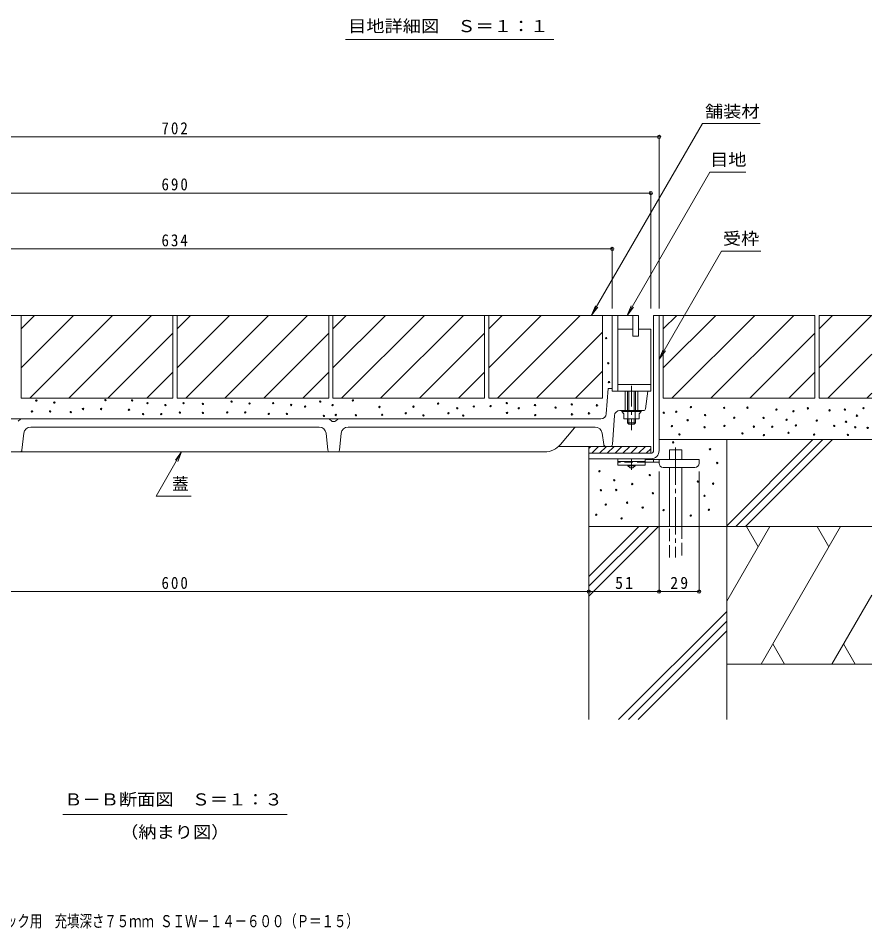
# Model space of a CAD drawing. Units: millimetres at full size, sheet at 1:3. Extents: x -1053 to 1153, y -824 to 816.
# Drawn here: x 471 to 1089, y -810 to -150 of the extents above; entities that cross this region are included whole.
import ezdxf
from ezdxf.enums import TextEntityAlignment as Align

# ---------------------------------------------------------------- set-up
doc = ezdxf.new("R2010")
doc.units = ezdxf.units.MM
doc.header["$LTSCALE"] = 3
doc.header["$PDMODE"] = 32
doc.header["$PDSIZE"] = 2.4
for name, pattern in [('CHAIN1', [8, 5, -1, 1, -1]), ('CHAIN2', [12, 9, -1, 1, -1]), ('DASHED2', [3, 2, -1]), ('DASHED3', [4, 3, -1])]:
    doc.linetypes.add(name, pattern=pattern)
for name, color, linetype, lineweight in [('0-1_躯体', 2, 'Continuous', 9), ('0-2_仕上', 3, 'Continuous', 9), ('0-4_その他', 2, 'Continuous', 9), ('0-5_寸法', 7, 'Continuous', 9), ('0-6_ハッチ', 6, 'Continuous', 5), ('0-9', 3, 'Continuous', 9), ('0-E', 7, 'Continuous', 9), ('A-5', 2, 'Continuous', 9), ('F-5_F-5ﾚｲﾔ', 2, 'Continuous', 9)]:
    doc.layers.add(name, color=color, linetype=linetype, lineweight=lineweight)
doc.styles.add('ＭＳ ゴシック', font='')
doc.styles.get('ＭＳ ゴシック').set_extended_font_data('MS Gothic')

msp = doc.modelspace()

# ---------------------------------------------------------------- linework, layer by layer
at = {"layer": '0-1_躯体'}
for p, q in [((935.149, -365.465), (931.149, -365.465)), ((931.149, -463.465), (931.149, -365.465)), ((935.149, -463.465), (935.149, -365.465)), ((884.149, -460.465), (929.149, -460.465)), ((884.149, -460.465), (884.149, -469.465)), ((885.616, -460.465), (884.149, -461.932)), ((891.273, -460.465), (886.273, -465.465)), ((896.93, -460.465), (891.93, -465.465)), ((902.587, -460.465), (897.586, -465.465)), ((908.243, -460.465), (903.243, -465.465)), ((913.9, -460.465), (908.9, -465.465)), ((919.557, -460.465), (914.557, -465.465)), ((925.214, -460.465), (920.214, -465.465)), ((929.149, -460.465), (929.149, -465.465)), ((929.149, -465.465), (884.149, -465.465)), ((929.149, -462.187), (925.871, -465.465)), ((929.18, -469.465), (884.149, -469.465))]:
    msp.add_line(p, q, dxfattribs=at)
for radius in [2, 6]:
    msp.add_arc((929.149, -463.465), radius, 270, 0, dxfattribs=at)
at = {"layer": '0-2_仕上'}
for p, q in [((263.149, -365.465), (905.149, -365.465)), ((901.149, -420.465), (901.149, -365.465)), ((905.149, -365.465), (905.149, -420.465)), ((905.149, -365.465), (920.149, -365.465)), ((916.149, -365.465), (916.149, -380.465)), ((916.149, -365.465), (920.149, -365.465)), ((905.149, -375.465), (916.149, -375.465)), ((920.149, -375.465), (929.148, -375.465)), ((929.148, -420.465), (929.148, -375.465)), ((929.148, -415.465), (905.149, -415.465)), ((896.827, -436.75), (898.133, -418.465)), ((901.149, -418.465), (898.133, -418.465)), ((929.148, -420.465), (901.149, -420.465)), ((910.649, -420.465), (910.649, -434.465)), ((912.149, -434.465), (912.149, -420.465)), ((913.149, -434.465), (913.149, -420.465)), ((917.149, -434.465), (917.149, -420.465)), ((918.148, -434.465), (918.148, -420.465)), ((919.649, -420.465), (919.649, -434.465)), ((925.313, -433.151), (926.899, -420.465)), ((923.824, -434.465), (906.73, -434.465)), ((908.149, -434.465), (908.149, -435.265)), ((908.149, -435.265), (922.149, -435.265)), ((908.149, -435.265), (909.624, -436.865)), ((912.386, -435.265), (912.386, -440.465)), ((917.911, -435.265), (917.911, -440.465)), ((922.149, -435.265), (920.674, -436.865)), ((922.149, -434.465), (922.149, -435.265)), ((892.837, -440.465), (275.46, -440.465)), ((472.188, -440.793), (470.51, -442.136)), ((696.11, -440.793), (697.788, -442.136)), ((700.61, -442.136), (702.288, -440.793)), ((901.248, -459.071), (902.74, -438.18)), ((912.149, -440.465), (912.149, -443.464)), ((913.149, -440.465), (913.149, -444.465)), ((917.149, -444.465), (917.149, -440.465)), ((918.148, -440.465), (918.148, -443.464)), ((920.674, -436.865), (920.674, -440.465)), ((688.723, -446.465), (479.574, -446.465)), ((698.725, -442.465), (699.673, -442.465)), ((888.812, -446.465), (709.674, -446.465)), ((863.646, -459.067), (873.699, -447.004)), ((912.149, -443.464), (918.148, -443.464)), ((912.149, -443.464), (913.149, -444.465)), ((913.149, -444.465), (917.149, -444.465)), ((917.149, -444.465), (918.148, -443.464)), ((473.247, -463.13), (474.604, -450.912)), ((695.05, -463.13), (693.693, -450.912)), ((704.705, -450.912), (703.347, -463.13)), ((893.762, -450.757), (894.965, -459.177)), ((862.321, -460.465), (896.436, -460.465)), ((896.45, -460.465), (899.752, -460.465)), ((852.123, -464.465), (316.174, -464.465))]:
    msp.add_line(p, q, dxfattribs=at)
at = {"layer": '0-2_仕上', "linetype": 'CHAIN1'}
msp.add_line((915.149, -416.642), (915.149, -448.66), dxfattribs=at)
at = {"layer": '0-2_仕上'}
for points in [[(916.149, -380.465), (920.149, -380.465), (920.149, -365.465)], [(909.624, -436.865), (909.624, -440.465), (920.674, -440.465)]]:
    msp.add_lwpolyline(points, dxfattribs=at)
for centre, radius, start, end in [((906.73, -438.465), 4, 90, 175.91434), ((923.824, -432.965), 1.5, 270, 352.87521), ((473.125, -441.965), 1.5, 90, 128.65988), ((695.173, -441.965), 1.5, 51.34012, 90), ((698.725, -440.965), 1.5, 231.34012, 270), ((699.673, -440.965), 1.5, 270, 308.65952), ((703.225, -441.965), 1.5, 90, 128.65952), ((892.837, -436.465), 4, 270, 355.91434), ((479.574, -451.465), 5, 90, 173.65974), ((688.723, -451.465), 5, 6.34026, 90), ((709.674, -451.465), 5, 90, 173.65976), ((874.851, -447.965), 1.5, 90, 140.19394), ((888.812, -451.465), 5, 8.13034, 90), ((852.123, -449.465), 15, 270, 320.19438), ((896.45, -458.965), 1.5, 188.1293, 270), ((899.752, -458.965), 1.5, 270, 355.91425), ((471.756, -462.965), 1.5, 270, 353.65976), ((696.541, -462.965), 1.5, 186.34024, 270), ((701.856, -462.965), 1.5, 270, 353.65987)]:
    msp.add_arc(centre, radius, start, end, dxfattribs=at)
at = {"layer": '0-4_その他', "color": 7}
for p, q in [((233.149, -236.106), (935.149, -236.106)), ((935.149, -235.206), (935.149, -360.465)), ((929.149, -276.742), (239.149, -276.742)), ((929.149, -275.842), (929.149, -360.465)), ((901.149, -316.425), (901.149, -360.465)), ((267.149, -317.325), (901.149, -317.325)), ((935.149, -566.613), (935.149, -478.764)), ((964.149, -566.613), (964.149, -478.764)), ((284.149, -565.713), (884.149, -565.713)), ((884.149, -565.713), (935.149, -565.713)), ((935.149, -565.713), (964.149, -565.713))]:
    msp.add_line(p, q, dxfattribs=at)
for p in [(935.149, -236.106), (929.149, -276.742), (901.149, -317.325), (884.149, -565.713), (935.149, -565.713), (964.149, -565.713)]:
    msp.add_point(p, dxfattribs=at)
at = {"layer": '0-5_寸法'}
for p, q in [((966.552, -226.26), (886.214, -365.41)), ((1008.477, -226.26), (966.552, -226.26)), ((971.977, -261.545), (911.978, -365.466)), ((997.978, -261.545), (971.977, -261.545)), ((1008.974, -318.792), (980.377, -318.792)), ((886.214, -365.41), (889.084, -358.481)), ((886.214, -365.41), (890.78, -359.46)), ((911.978, -365.466), (914.848, -358.537)), ((911.978, -365.466), (916.544, -359.516)), ((935.149, -397.129), (939.714, -391.179)), ((588.996, -464.471), (570.448, -496.598)), ((588.996, -464.471), (584.43, -470.421)), ((588.996, -464.471), (586.126, -471.4)), ((570.448, -496.598), (595.789, -496.598)), ((502.838, -727.423), (665.452, -727.423))]:
    msp.add_line(p, q, dxfattribs=at)
msp.add_lwpolyline([(980.377, -318.792), (935.149, -397.129), (938.019, -390.2)], dxfattribs=at)
at = {"layer": '0-6_ハッチ'}
for p, q in [((935.149, -455.465), (1089.349, -455.465)), ((984.149, -518.465), (984.149, -455.465)), ((984.149, -518.027), (1046.711, -455.465)), ((990.782, -518.465), (1053.782, -455.465)), ((997.853, -518.465), (1060.853, -455.465)), ((942.607, -469.964), (942.607, -462.964)), ((942.607, -462.964), (951.607, -462.964)), ((951.607, -469.964), (951.607, -462.964)), ((884.149, -469.465), (884.149, -658.465)), ((942.607, -518.465), (942.607, -475.764)), ((951.607, -518.465), (951.607, -475.764)), ((884.149, -554.845), (920.529, -518.465)), ((884.149, -561.916), (927.6, -518.465)), ((884.149, -568.987), (934.671, -518.465)), ((1015.48, -518.465), (984.149, -572.732)), ((984.149, -518.465), (984.149, -658.465)), ((998.433, -518.465), (1006.956, -533.228)), ((1066.782, -518.465), (1009.047, -618.465)), ((1049.735, -518.465), (1058.259, -533.228)), ((1089.349, -568.236), (1060.349, -618.465)), ((905.791, -658.465), (984.149, -580.107)), ((912.862, -658.465), (984.149, -587.178)), ((919.933, -658.465), (984.149, -594.249)), ((1017.571, -603.701), (1026.095, -618.465)), ((1068.873, -603.701), (1077.397, -618.465)), ((984.149, -618.465), (1089.349, -618.465))]:
    msp.add_line(p, q, dxfattribs=at)
at = {"layer": '0-6_ハッチ', "linetype": 'CHAIN2'}
msp.add_line((947.107, -461.272), (947.107, -541.131), dxfattribs=at)
at = {"layer": '0-6_ハッチ', "linetype": 'DASHED3'}
for p, q in [((942.607, -541.131), (942.607, -518.465)), ((951.607, -518.465), (951.607, -541.131))]:
    msp.add_line(p, q, dxfattribs=at)
at = {"layer": '0-6_ハッチ'}
msp.add_lwpolyline([(884.149, -518.465), (984.149, -518.465), (1089.349, -518.465)], dxfattribs=at)
at = {"layer": '0-9'}
for p, q in [((905.149, -469.465), (905.149, -473.965)), ((925.149, -469.465), (905.149, -469.465)), ((925.149, -471.465), (905.149, -471.465)), ((925.149, -473.965), (905.149, -473.965)), ((925.149, -469.465), (925.149, -473.965))]:
    msp.add_line(p, q, dxfattribs=at)
at = {"layer": '0-9', "linetype": 'DASHED2'}
msp.add_line((925.149, -471.965), (905.149, -471.965), dxfattribs=at)
at = {"layer": '0-9', "color": 2}
for p, q in [((912.399, -474.464), (912.399, -473.965)), ((912.399, -474.464), (914.149, -475.964)), ((912.399, -474.464), (917.899, -474.464)), ((916.148, -475.964), (917.899, -474.464)), ((917.899, -474.464), (917.899, -473.965)), ((914.149, -475.964), (916.148, -475.964))]:
    msp.add_line(p, q, dxfattribs=at)
at = {"layer": '0-9', "color": 4, "linetype": 'CHAIN1'}
msp.add_line((915.149, -477.512), (915.149, -469.465), dxfattribs=at)
at = {"layer": '0-9', "color": 4}
for p, q in [((935.154, -471.964), (925.149, -471.964)), ((931.149, -471.964), (931.149, -469.964)), ((935.149, -472.764), (935.149, -469.964)), ((938.149, -475.764), (961.149, -475.764))]:
    msp.add_line(p, q, dxfattribs=at)
msp.add_lwpolyline([(964.149, -472.764), (964.149, -469.964), (925.149, -469.964)], dxfattribs=at)
for centre, start, end in [((938.149, -472.764), 180, 270), ((961.149, -472.764), 270, 0)]:
    msp.add_arc(centre, 3, start, end, dxfattribs=at)
at = {"layer": '0-E', "color": 2}
for p, q in [((472.649, -365.465), (472.649, -425.465)), ((472.649, -375.205), (482.389, -365.465)), ((472.649, -403.489), (510.673, -365.465)), ((472.649, -365.465), (582.649, -365.465)), ((478.957, -425.465), (538.957, -365.465)), ((507.242, -425.465), (567.242, -365.465)), ((582.649, -365.465), (582.649, -425.465)), ((585.649, -365.465), (585.649, -425.465)), ((585.649, -375.205), (595.389, -365.465)), ((585.649, -403.489), (623.673, -365.465)), ((585.649, -365.465), (695.649, -365.465)), ((591.957, -425.465), (651.957, -365.465)), ((620.242, -425.465), (680.242, -365.465)), ((695.649, -365.465), (695.649, -425.465)), ((698.649, -365.465), (698.649, -425.465)), ((698.649, -375.205), (708.389, -365.465)), ((698.649, -403.489), (736.673, -365.465)), ((698.649, -365.465), (808.649, -365.465)), ((704.957, -425.465), (764.957, -365.465)), ((733.242, -425.465), (793.242, -365.465)), ((808.649, -365.465), (808.649, -425.465)), ((811.649, -365.465), (894.149, -365.465)), ((811.649, -375.205), (821.389, -365.465)), ((811.649, -403.489), (849.673, -365.465)), ((817.957, -425.465), (877.957, -365.465)), ((894.149, -365.465), (894.149, -425.465)), ((935.149, -365.465), (1048.149, -365.465)), ((938.149, -365.465), (938.149, -425.465)), ((938.149, -375.205), (947.889, -365.465)), ((938.149, -403.489), (976.173, -365.465)), ((944.457, -425.465), (1004.457, -365.465)), ((972.742, -425.465), (1032.742, -365.465)), ((1048.149, -365.465), (1048.149, -425.465)), ((1051.149, -375.205), (1060.889, -365.465)), ((1051.149, -365.465), (1051.149, -425.465)), ((1051.149, -365.465), (1089.349, -365.465)), ((1051.149, -403.489), (1089.173, -365.465)), ((535.526, -425.465), (582.649, -378.342)), ((648.526, -425.465), (695.649, -378.342)), ((761.526, -425.465), (808.649, -378.342)), ((846.242, -425.465), (894.149, -377.558)), ((1001.026, -425.465), (1048.149, -378.342)), ((1057.457, -425.465), (1089.349, -393.573)), ((563.81, -425.465), (582.649, -406.626)), ((676.81, -425.465), (695.649, -406.626)), ((789.81, -425.465), (808.649, -406.626)), ((874.526, -425.465), (894.149, -405.842)), ((1029.31, -425.465), (1048.149, -406.626)), ((1085.742, -425.465), (1089.349, -421.858)), ((472.649, -425.465), (582.649, -425.465)), ((585.649, -425.465), (695.649, -425.465)), ((698.649, -425.465), (808.649, -425.465)), ((938.149, -425.465), (1048.149, -425.465)), ((1051.149, -425.465), (1089.349, -425.465))]:
    msp.add_line(p, q, dxfattribs=at)
msp.add_lwpolyline([(811.649, -365.465), (811.649, -425.465), (894.149, -425.465)], dxfattribs=at)
at = {"layer": '0-E'}
for centre in [(896.776, -381.902), (898.311, -400.155), (898.823, -413.803), (483.658, -427.255), (496.705, -428.648), (533.7, -426.852), (553.044, -427.109), (564.221, -429.127), (590.408, -429.127), (625.176, -427.973), (638.223, -429.367), (655.347, -429.05), (689.457, -427.962), (713.169, -427.109), (774.882, -429.39), (824.723, -429.054), (480.498, -435.131), (493.634, -435.131), (508.618, -435.545), (517.494, -433.335), (530.63, -433.335), (550.826, -433.932), (577.268, -430.521), (587.738, -435.902), (604.392, -436.15), (604.406, -429.672), (622.017, -435.849), (635.152, -435.849), (668.394, -430.444), (678.512, -431.594), (698.46, -430.478), (732.339, -431.885), (757.003, -431.645), (788.85, -432.842), (800.793, -431.544), (812.953, -431.272), (824.894, -436.219), (833.423, -432.77), (845.194, -430.552), (860.052, -432.271), (871.823, -430.053), (890.123, -430.691), (938.571, -436.106), (947.582, -435.334), (958.246, -431.94), (982.242, -432.509), (999.188, -432.395), (1020.227, -433.76), (1032.51, -435.011), (1043.087, -432.85), (1058.724, -434.329), (1069.869, -433.76), (1083.289, -432.736), (561.062, -437.003), (574.197, -437.003), (652.188, -436.927), (665.324, -436.927), (692.186, -438.368), (700.716, -437.685), (715.387, -437.856), (734.374, -437.492), (751.495, -436.434), (764.246, -438.051), (782.385, -436.434), (793.161, -438.11), (845.365, -437.717), (871.994, -437.218), (884.323, -436.491), (955.857, -441.493), (968.481, -437.74), (989.634, -439.674), (1010.902, -439.788), (1027.62, -441.152), (1049.455, -441.721), (1070.666, -442.631), (1078.626, -438.195), (944.485, -445.787), (968.14, -446.611), (982.47, -445.588), (1003.85, -446.156), (1017.157, -446.27), (1034.33, -445.246), (1062.136, -445.588), (1077.375, -446.611), (1086.36, -447.066), (949.846, -451.782), (995.566, -451.054), (1011.1, -452.274), (1028.963, -450.61), (1047.492, -451.941), (1072.013, -452.163), (945.352, -457.524), (972.064, -462.517), (977.307, -472.503), (891.928, -478.494), (928.376, -481.24), (902.663, -484.985), (915.644, -487.731), (963.327, -485.984), (974.311, -487.482), (892.927, -492.225), (904.045, -492.064), (930.623, -494.472), (911.922, -501.274), (968.07, -496.219), (896.5, -502.605), (923.24, -504.824), (938.44, -506.599), (971.282, -506.377), (889.621, -510.039), (907.928, -512.702), (958.079, -510.594)]:
    msp.add_circle(centre, 0.5, dxfattribs=at)
at = {"layer": 'A-5', "color": 7}
msp.add_line((858.797, -165.32), (707.863, -165.32), dxfattribs=at)

# ---------------------------------------------------------------- texts
at = {"layer": '0-4_その他', "char_height": 8.798, "attachment_point": 7, "style": 'ＭＳ ゴシック'}
for s, insert in [('\\T1.27;\\W0.9;702', (574.399, -234.306)), ('\\T1.27;\\W0.9;690', (574.399, -274.942)), ('\\T1.27;\\W0.9;634', (574.399, -315.525)), ('\\T1.27;\\W0.9;600', (574.399, -563.913)), ('\\T1.27;\\W0.95;51', (903.274, -563.913)), ('\\T1.27;\\W0.95;29', (943.274, -563.913))]:
    msp.add_mtext(s, dxfattribs=dict(at, insert=insert))
at = {"layer": '0-5_寸法', "color": 2, "style": 'ＭＳ ゴシック', "width": 1.1}
for s, p in [('舗装材', (968.4, -224.584)), ('目地', (972.116, -259.537)), ('受枠', (981.379, -316.784)), ('Ｂ－Ｂ断面図\u3000Ｓ＝１：３', (503.907, -723.467)), ('（納まり図）', (544.395, -747.146))]:
    msp.add_text(s, height=8.798, dxfattribs=at).set_placement(p, align=Align.BOTTOM_LEFT)
at = {"layer": '0-5_寸法', "color": 2, "style": 'ＭＳ ゴシック'}
msp.add_text('蓋', height=8.798, dxfattribs=at).set_placement((582.102, -494.717), align=Align.BOTTOM_LEFT)
at = {"layer": 'A-5', "style": 'ＭＳ ゴシック', "width": 1.1}
msp.add_text('目地詳細図\u3000Ｓ＝１：１', height=8.798, dxfattribs=at).set_placement((709.673, -162.741), align=Align.BOTTOM_LEFT)
at = {"layer": 'F-5_F-5ﾚｲﾔ', "style": 'ＭＳ ゴシック', "width": 0.75}
msp.add_text('ステンレス目地付\u3000鋳鉄製蓋\u3000集水桝用\u3000インターロッキングブロック用\u3000充填深さ７５ｍｍ ＳＩＷ－１４－６００（Ｐ＝１５）', height=8.798, dxfattribs=at).set_placement((190.916, -811.723), align=Align.BOTTOM_LEFT)

doc.saveas('drawing.dxf')
